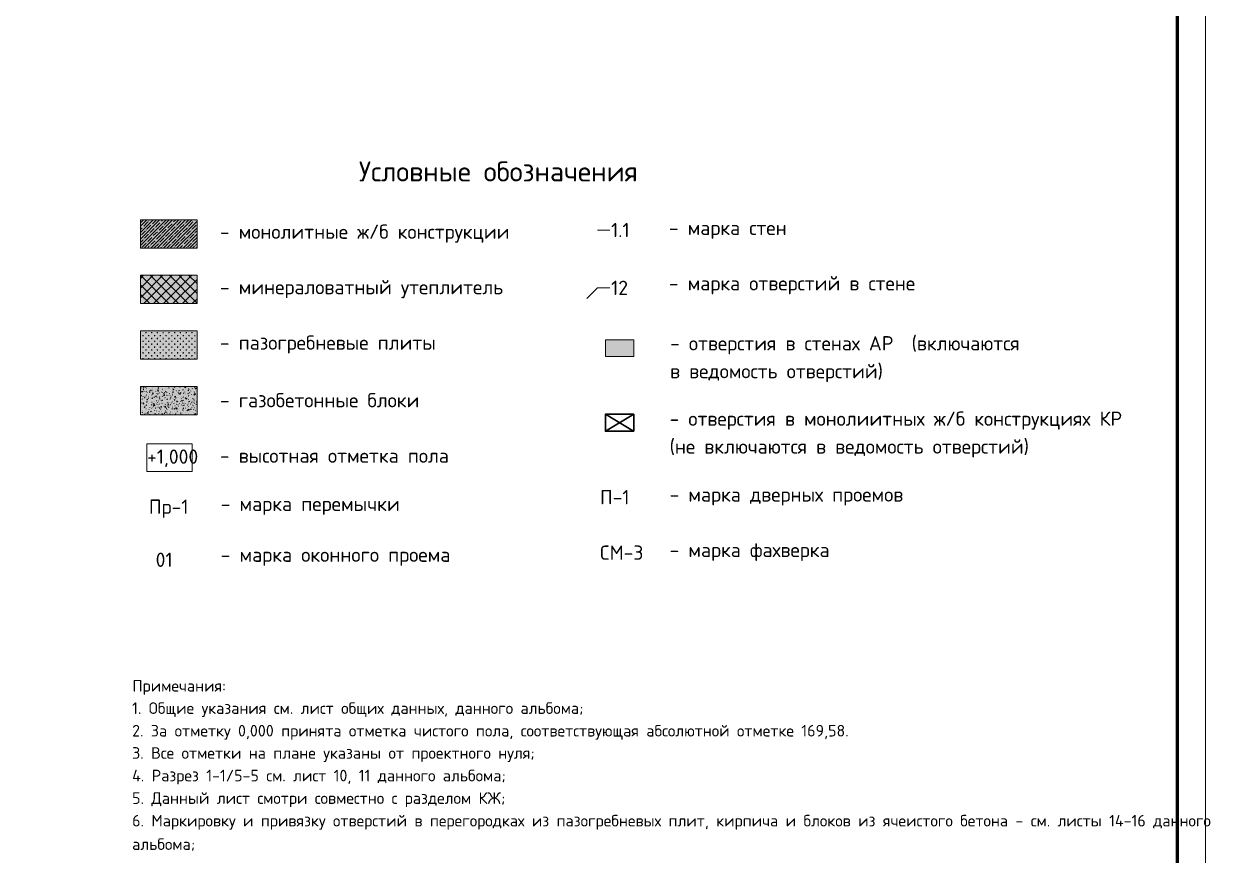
# Model space of a CAD drawing. Header units: millimetres. Extents: x -84737 to 172119, y -43083 to 59399.
# Drawn here: x 148290 to 169222, y -28050 to -13384 of the extents above; entities that cross this region are included whole.
import ezdxf

# ---------------------------------------------------------------- set-up
doc = ezdxf.new("R2010")
doc.units = ezdxf.units.MM
doc.layers.add('PDF _Геометрия', color=7, linetype='Continuous')
doc.layers.add('PDF _Текст', color=7, linetype='Continuous')
doc.layers.add('PDF _Сплошная заливка', color=7, linetype='Continuous', true_color=0xffffff)
doc.styles.add('PDF ISOCPEUR', font='isocpeur.ttf')

msp = doc.modelspace()

# ---------------------------------------------------------------- linework, layer by layer
at = {"layer": 'PDF _Геометрия', "lineweight": 20}
msp.add_lwpolyline([(169138, 16316), (169138, -43083), (85040, -43083), (85040, 16316)], close=True, dxfattribs=at)
at = {"layer": 'PDF _Геометрия', "lineweight": 60}
msp.add_lwpolyline([(168639, 15816), (168639, -42583), (87034, -42583), (87034, 15816)], close=True, dxfattribs=at)
at = {"layer": 'PDF _Геометрия', "lineweight": 9}
for points in [[(150348, -16952), (150462, -16842)], [(150348, -17066), (150576, -16842)], [(150348, -17181), (150686, -16842)], [(150348, -17295), (150801, -16842)], [(150348, -16897), (150403, -16842)], [(150407, -16952), (150479, -16880)], [(150415, -17341), (150915, -16842)], [(150462, -17007), (150534, -16939)], [(150492, -16867), (150496, -16863)], [(150504, -16850), (150517, -16842)], [(150530, -17341), (151029, -16842)], [(150551, -16922), (150551, -16922)], [(150563, -16910), (150631, -16842)], [(150619, -16965), (150690, -16897)], [(150644, -17341), (151143, -16842)], [(150678, -17024), (150750, -16952)], [(150707, -16880), (150707, -16880)], [(150720, -16867), (150745, -16842)], [(150758, -17341), (151258, -16842)], [(150762, -16939), (150767, -16935)], [(150775, -16922), (150847, -16850)], [(150834, -16982), (150906, -16910)], [(150872, -17341), (151347, -16867)], [(150919, -16897), (150923, -16893)], [(150932, -16880), (150974, -16842)], [(150978, -16952), (150978, -16948)], [(150991, -16939), (151063, -16867)], [(151046, -16994), (151118, -16922)], [(151076, -16850), (151080, -16850)], [(151135, -16910), (151135, -16905)], [(151148, -16897), (151203, -16842)], [(151203, -16952), (151275, -16880)], [(151262, -17007), (151334, -16939)], [(151292, -16867), (151292, -16863)], [(151304, -16850), (151317, -16842)], [(151347, -16922), (151347, -16922)], [(150348, -17011), (150377, -16982)], [(150348, -17121), (150352, -17121)], [(150365, -17109), (150436, -17037)], [(150394, -16965), (150394, -16965)], [(150420, -17168), (150492, -17096)], [(150449, -17024), (150453, -17020)], [(150479, -17223), (150551, -17151)], [(150504, -17079), (150508, -17079)], [(150521, -17066), (150593, -16994)], [(150563, -17138), (150563, -17134)], [(150576, -17121), (150648, -17054)], [(150606, -16982), (150610, -16977)], [(150635, -17181), (150707, -17109)], [(150665, -17037), (150665, -17037)], [(150720, -17096), (150724, -17092)], [(150733, -17079), (150805, -17007)], [(150775, -17151), (150779, -17151)], [(150792, -17138), (150864, -17066)], [(150822, -16994), (150822, -16994)], [(150847, -17193), (150919, -17121)], [(150877, -17054), (150881, -17049)], [(150889, -17037), (150961, -16965)], [(150932, -17109), (150936, -17104)], [(150949, -17096), (151021, -17024)], [(150987, -17341), (151347, -16982)], [(150991, -17168), (150995, -17164)], [(151004, -17151), (151076, -17079)], [(151033, -17007), (151038, -17007)], [(151063, -17210), (151135, -17138)], [(151093, -17066), (151093, -17062)], [(151101, -17341), (151347, -17096)], [(151105, -17054), (151177, -16982)], [(151148, -17121), (151152, -17121)], [(151160, -17109), (151232, -17037)], [(151190, -16965), (151194, -16965)], [(151220, -17168), (151292, -17096)], [(151249, -17024), (151249, -17020)], [(151275, -17223), (151347, -17151)], [(151304, -17079), (151308, -17079)], [(151317, -17066), (151347, -17037)], [(158632, -17024), (158412, -17024)], [(150348, -17240), (150394, -17193)], [(150365, -17337), (150365, -17333)], [(150377, -17324), (150449, -17253)], [(150407, -17181), (150407, -17176)], [(150462, -17236), (150466, -17236)], [(150475, -17341), (150504, -17308)], [(150521, -17295), (150521, -17291)], [(150534, -17278), (150606, -17210)], [(150593, -17337), (150665, -17265)], [(150619, -17193), (150623, -17193)], [(150678, -17253), (150678, -17248)], [(150690, -17236), (150762, -17168)], [(150703, -17341), (150720, -17324)], [(150733, -17308), (150737, -17308)], [(150750, -17295), (150822, -17223)], [(150817, -17341), (150877, -17278)], [(150834, -17210), (150834, -17206)], [(150889, -17265), (150894, -17265)], [(150906, -17253), (150978, -17181)], [(150928, -17341), (150932, -17337)], [(150949, -17324), (150949, -17320)], [(150961, -17308), (151033, -17236)], [(151042, -17341), (151093, -17295)], [(151046, -17223), (151050, -17219)], [(151105, -17278), (151105, -17278)], [(151118, -17265), (151190, -17193)], [(151160, -17337), (151165, -17333)], [(151177, -17324), (151249, -17253)], [(151203, -17181), (151207, -17176)], [(151215, -17341), (151347, -17206)], [(151262, -17236), (151266, -17236)], [(151270, -17341), (151304, -17308)], [(151317, -17295), (151321, -17291)], [(151330, -17341), (151347, -17320)], [(151334, -17278), (151347, -17265)], [(150741, -17820), (150348, -18218)], [(150572, -17820), (150348, -18048)], [(150403, -17820), (150348, -17875)], [(150682, -18319), (150348, -17989)], [(150851, -18319), (150352, -17820)], [(150911, -17820), (150411, -18319)], [(151021, -18319), (150521, -17820)], [(151084, -17820), (150580, -18319)], [(151190, -18319), (150690, -17820)], [(151253, -17820), (150754, -18319)], [(151347, -18311), (150860, -17820)], [(151347, -17896), (150923, -18319)], [(151347, -18141), (151029, -17820)], [(151347, -17968), (151198, -17820)], [(150513, -18319), (150348, -18158)], [(151347, -18065), (151093, -18319)], [(158632, -18044), (158412, -18044), (158225, -18230)], [(151347, -18235), (151262, -18319)], [(150348, -18831), (150352, -18831)], [(150436, -18831), (150453, -18831)], [(150445, -18844), (150445, -18823)], [(150538, -18831), (150555, -18831)], [(150547, -18844), (150547, -18823)], [(150640, -18831), (150657, -18831)], [(150648, -18844), (150648, -18823)], [(150741, -18831), (150758, -18831)], [(150750, -18844), (150750, -18823)], [(150843, -18831), (150860, -18831)], [(150851, -18844), (150851, -18823)], [(150944, -18831), (150961, -18831)], [(150953, -18844), (150953, -18823)], [(151046, -18831), (151063, -18831)], [(151055, -18844), (151055, -18823)], [(151148, -18831), (151165, -18831)], [(151156, -18844), (151156, -18823)], [(151249, -18831), (151266, -18831)], [(151258, -18844), (151258, -18823)], [(150348, -18933), (150352, -18933)], [(150348, -19035), (150352, -19035)], [(150386, -18882), (150403, -18882)], [(150386, -18984), (150403, -18984)], [(150394, -18895), (150394, -18874)], [(150394, -18997), (150394, -18975)], [(150436, -18933), (150453, -18933)], [(150436, -19035), (150453, -19035)], [(150445, -18946), (150445, -18925)], [(150445, -19047), (150445, -19026)], [(150487, -18882), (150504, -18882)], [(150487, -18984), (150504, -18984)], [(150496, -18895), (150496, -18874)], [(150496, -18997), (150496, -18975)], [(150538, -18933), (150555, -18933)], [(150538, -19035), (150555, -19035)], [(150547, -18946), (150547, -18925)], [(150547, -19047), (150547, -19026)], [(150589, -18882), (150606, -18882)], [(150589, -18984), (150606, -18984)], [(150597, -18895), (150597, -18874)], [(150597, -18997), (150597, -18975)], [(150640, -18933), (150657, -18933)], [(150640, -19035), (150657, -19035)], [(150648, -18946), (150648, -18925)], [(150648, -19047), (150648, -19026)], [(150690, -18882), (150707, -18882)], [(150690, -18984), (150707, -18984)], [(150699, -18895), (150699, -18874)], [(150699, -18997), (150699, -18975)], [(150741, -18933), (150758, -18933)], [(150741, -19035), (150758, -19035)], [(150750, -18946), (150750, -18925)], [(150750, -19047), (150750, -19026)], [(150792, -18882), (150809, -18882)], [(150792, -18984), (150809, -18984)], [(150801, -18895), (150801, -18874)], [(150801, -18997), (150801, -18975)], [(150843, -18933), (150860, -18933)], [(150843, -19035), (150860, -19035)], [(150851, -18946), (150851, -18925)], [(150851, -19047), (150851, -19026)], [(150894, -18882), (150911, -18882)], [(150894, -18984), (150911, -18984)], [(150902, -18895), (150902, -18874)], [(150902, -18997), (150902, -18975)], [(150944, -18933), (150961, -18933)], [(150944, -19035), (150961, -19035)], [(150953, -18946), (150953, -18925)], [(150953, -19047), (150953, -19026)], [(150995, -18882), (151012, -18882)], [(150995, -18984), (151012, -18984)], [(151004, -18895), (151004, -18874)], [(151004, -18997), (151004, -18975)], [(151046, -18933), (151063, -18933)], [(151046, -19035), (151063, -19035)], [(151055, -18946), (151055, -18925)], [(151055, -19047), (151055, -19026)], [(151097, -18882), (151114, -18882)], [(151097, -18984), (151114, -18984)], [(151105, -18895), (151105, -18874)], [(151105, -18997), (151105, -18975)], [(151148, -18933), (151165, -18933)], [(151148, -19035), (151165, -19035)], [(151156, -18946), (151156, -18925)], [(151156, -19047), (151156, -19026)], [(151198, -18882), (151215, -18882)], [(151198, -18984), (151215, -18984)], [(151207, -18895), (151207, -18874)], [(151207, -18997), (151207, -18975)], [(151249, -18933), (151266, -18933)], [(151249, -19035), (151266, -19035)], [(151258, -18946), (151258, -18925)], [(151258, -19047), (151258, -19026)], [(151300, -18882), (151317, -18882)], [(151300, -18984), (151317, -18984)], [(151308, -18895), (151308, -18874)], [(151308, -18997), (151308, -18975)], [(150348, -19136), (150352, -19136)], [(150348, -19238), (150352, -19238)], [(150386, -19085), (150403, -19085)], [(150386, -19187), (150403, -19187)], [(150394, -19098), (150394, -19077)], [(150394, -19200), (150394, -19179)], [(150436, -19136), (150453, -19136)], [(150436, -19238), (150453, -19238)], [(150445, -19149), (150445, -19128)], [(150445, -19251), (150445, -19229)], [(150487, -19085), (150504, -19085)], [(150487, -19187), (150504, -19187)], [(150496, -19098), (150496, -19077)], [(150496, -19200), (150496, -19179)], [(150538, -19136), (150555, -19136)], [(150538, -19238), (150555, -19238)], [(150547, -19149), (150547, -19128)], [(150547, -19251), (150547, -19229)], [(150589, -19085), (150606, -19085)], [(150589, -19187), (150606, -19187)], [(150597, -19098), (150597, -19077)], [(150597, -19200), (150597, -19179)], [(150640, -19136), (150657, -19136)], [(150640, -19238), (150657, -19238)], [(150648, -19149), (150648, -19128)], [(150648, -19251), (150648, -19229)], [(150690, -19085), (150707, -19085)], [(150690, -19187), (150707, -19187)], [(150699, -19098), (150699, -19077)], [(150699, -19200), (150699, -19179)], [(150741, -19136), (150758, -19136)], [(150741, -19238), (150758, -19238)], [(150750, -19149), (150750, -19128)], [(150750, -19251), (150750, -19229)], [(150792, -19085), (150809, -19085)], [(150792, -19187), (150809, -19187)], [(150801, -19098), (150801, -19077)], [(150801, -19200), (150801, -19179)], [(150843, -19136), (150860, -19136)], [(150843, -19238), (150860, -19238)], [(150851, -19149), (150851, -19128)], [(150851, -19251), (150851, -19229)], [(150894, -19085), (150911, -19085)], [(150894, -19187), (150911, -19187)], [(150902, -19098), (150902, -19077)], [(150902, -19200), (150902, -19179)], [(150944, -19136), (150961, -19136)], [(150944, -19238), (150961, -19238)], [(150953, -19149), (150953, -19128)], [(150953, -19251), (150953, -19229)], [(150995, -19085), (151012, -19085)], [(150995, -19187), (151012, -19187)], [(151004, -19098), (151004, -19077)], [(151004, -19200), (151004, -19179)], [(151046, -19136), (151063, -19136)], [(151046, -19238), (151063, -19238)], [(151055, -19149), (151055, -19128)], [(151055, -19251), (151055, -19229)], [(151097, -19085), (151114, -19085)], [(151097, -19187), (151114, -19187)], [(151105, -19098), (151105, -19077)], [(151105, -19200), (151105, -19179)], [(151148, -19136), (151165, -19136)], [(151148, -19238), (151165, -19238)], [(151156, -19149), (151156, -19128)], [(151156, -19251), (151156, -19229)], [(151198, -19085), (151215, -19085)], [(151198, -19187), (151215, -19187)], [(151207, -19098), (151207, -19077)], [(151207, -19200), (151207, -19179)], [(151249, -19136), (151266, -19136)], [(151249, -19238), (151266, -19238)], [(151258, -19149), (151258, -19128)], [(151258, -19251), (151258, -19229)], [(151300, -19085), (151317, -19085)], [(151300, -19187), (151317, -19187)], [(151308, -19098), (151308, -19077)], [(151308, -19200), (151308, -19179)], [(150386, -19289), (150403, -19289)], [(150394, -19301), (150394, -19280)], [(150487, -19289), (150504, -19289)], [(150496, -19301), (150496, -19280)], [(150589, -19289), (150606, -19289)], [(150597, -19301), (150597, -19280)], [(150690, -19289), (150707, -19289)], [(150699, -19301), (150699, -19280)], [(150792, -19289), (150809, -19289)], [(150801, -19301), (150801, -19280)], [(150894, -19289), (150911, -19289)], [(150902, -19301), (150902, -19280)], [(150995, -19289), (151012, -19289)], [(151004, -19301), (151004, -19280)], [(151097, -19289), (151114, -19289)], [(151105, -19301), (151105, -19280)], [(151198, -19289), (151215, -19289)], [(151207, -19301), (151207, -19280)], [(151300, -19289), (151317, -19289)], [(151308, -19301), (151308, -19280)], [(150348, -19860), (150348, -19860)], [(150365, -19826), (150369, -19826)], [(150365, -19885), (150365, -19885)], [(150369, -19805), (150373, -19805)], [(150369, -19885), (150369, -19890)], [(150390, -19869), (150394, -19869)], [(150428, -19864), (150428, -19869)], [(150436, -19797), (150441, -19797)], [(150453, -19839), (150453, -19843)], [(150458, -19814), (150462, -19809)], [(150458, -19873), (150462, -19873)], [(150504, -19856), (150508, -19856)], [(150525, -19869), (150525, -19873)], [(150551, -19847), (150555, -19847)], [(150551, -19860), (150555, -19860)], [(150555, -19784), (150555, -19780)], [(150555, -19801), (150555, -19797)], [(150559, -19822), (150563, -19822)], [(150619, -19839), (150623, -19839)], [(150623, -19873), (150623, -19877)], [(150644, -19788), (150648, -19784)], [(150644, -19847), (150648, -19847)], [(150657, -19780), (150661, -19784)], [(150665, -19801), (150669, -19805)], [(150720, -19877), (150720, -19881)], [(150737, -19822), (150737, -19822)], [(150737, -19835), (150741, -19835)], [(150754, -19784), (150758, -19788)], [(150771, -19784), (150775, -19788)], [(150784, -19818), (150784, -19818)], [(150805, -19881), (150805, -19881)], [(150817, -19881), (150817, -19885)], [(150830, -19881), (150834, -19881)], [(150834, -19822), (150834, -19822)], [(150851, -19788), (150856, -19792)], [(150851, -19809), (150856, -19809)], [(150872, -19877), (150872, -19877)], [(150915, -19885), (150919, -19890)], [(150919, -19864), (150923, -19864)], [(150923, -19809), (150928, -19809)], [(150923, -19873), (150928, -19869)], [(150949, -19792), (150953, -19797)], [(150966, -19792), (150970, -19792)], [(150966, -19860), (150966, -19860)], [(150978, -19856), (150983, -19860)], [(151012, -19788), (151016, -19788)], [(151016, -19856), (151021, -19856)], [(151021, -19797), (151021, -19797)], [(151033, -19852), (151038, -19852)], [(151046, -19797), (151050, -19801)], [(151080, -19780), (151084, -19784), (151084, -19780)], [(151084, -19839), (151088, -19839)], [(151110, -19843), (151114, -19843)], [(151114, -19784), (151118, -19784)], [(151135, -19780), (151139, -19792), (151122, -19792), (151131, -19780)], [(151131, -19877), (151131, -19881)], [(151143, -19801), (151148, -19805)], [(151148, -19835), (151152, -19835)], [(151190, -19822), (151194, -19822)], [(151194, -19830), (151198, -19830)], [(151203, -19835), (151207, -19830)], [(151237, -19860), (151237, -19864)], [(151241, -19805), (151245, -19805)], [(151262, -19822), (151266, -19818)], [(151296, -19780), (151296, -19784), (151287, -19784), (151287, -19780)], [(151296, -19881), (151300, -19877)], [(151300, -19801), (151300, -19805)], [(151300, -19818), (151300, -19818)], [(151330, -19877), (151334, -19877)], [(151347, -19797), (151347, -19801), (151338, -19792), (151347, -19788)], [(151342, -19809), (151342, -19809)], [(151342, -19843), (151342, -19843)], [(150356, -20008), (150360, -20008)], [(150356, -20051), (150356, -20055)], [(150356, -20072), (150360, -20068)], [(150360, -19949), (150365, -19945)], [(150360, -20072), (150365, -20072)], [(150381, -20008), (150386, -20008)], [(150390, -19957), (150394, -19962)], [(150394, -20076), (150394, -20080)], [(150407, -20000), (150411, -20000)], [(150407, -20063), (150411, -20063)], [(150445, -19949), (150449, -19949)], [(150449, -20055), (150453, -20055), (150453, -20059)], [(150453, -19936), (150458, -19932)], [(150453, -19996), (150458, -19991), (150453, -19991)], [(150453, -20072), (150453, -20072)], [(150458, -19928), (150462, -19928)], [(150466, -19890), (150466, -19894)], [(150475, -20055), (150479, -20055)], [(150487, -19962), (150492, -19966)], [(150487, -19987), (150492, -19991)], [(150492, -20080), (150492, -20084)], [(150504, -19919), (150504, -19919)], [(150525, -19983), (150525, -19983)], [(150547, -19983), (150551, -19979)], [(150547, -20042), (150547, -20042)], [(150551, -19919), (150551, -19919)], [(150551, -19928), (150555, -19932)], [(150551, -20059), (150551, -20063)], [(150559, -20051), (150559, -20055)], [(150563, -19894), (150563, -19898)], [(150572, -19911), (150576, -19911)], [(150585, -19966), (150589, -19970)], [(150589, -20084), (150589, -20089)], [(150593, -20042), (150593, -20038)], [(150597, -19970), (150597, -19974)], [(150635, -20029), (150640, -20029)], [(150635, -20034), (150640, -20034)], [(150635, -20093), (150635, -20089)], [(150640, -19911), (150644, -19907)], [(150644, -19966), (150640, -19970), (150644, -19970)], [(150648, -20063), (150648, -20068)], [(150657, -19911), (150661, -19915)], [(150661, -19898), (150661, -19902)], [(150665, -20034), (150669, -20038)], [(150682, -19970), (150686, -19974)], [(150686, -19894), (150690, -19894)], [(150686, -19962), (150690, -19962)], [(150686, -20089), (150686, -20093)], [(150703, -19953), (150703, -19953)], [(150707, -20025), (150712, -20025)], [(150729, -20080), (150733, -20076)], [(150733, -19890), (150737, -19890)], [(150733, -19957), (150737, -19953)], [(150733, -20017), (150733, -20017)], [(150737, -19894), (150737, -19894)], [(150745, -20068), (150745, -20072)], [(150754, -19953), (150758, -19953)], [(150758, -19902), (150758, -19907)], [(150767, -19894), (150767, -19894)], [(150771, -20017), (150775, -20017)], [(150775, -20080), (150775, -20080)], [(150779, -19974), (150784, -19979)], [(150784, -20093), (150788, -20097)], [(150809, -19932), (150813, -19936)], [(150822, -20008), (150826, -20008)], [(150822, -20068), (150826, -20063)], [(150822, -20076), (150822, -20076)], [(150826, -20004), (150830, -20004)], [(150830, -19945), (150830, -19941)], [(150843, -20072), (150847, -20076)], [(150856, -19907), (150860, -19907)], [(150868, -19936), (150872, -19936)], [(150868, -20004), (150872, -20004)], [(150877, -19979), (150881, -19983)], [(150877, -19996), (150881, -20000)], [(150889, -20068), (150894, -20068)], [(150915, -19915), (150919, -19919)], [(150915, -19932), (150919, -19932), (150923, -19932)], [(150915, -20055), (150919, -20051)], [(150919, -19991), (150919, -19991)], [(150936, -19996), (150940, -19996)], [(150940, -20076), (150944, -20080)], [(150953, -19911), (150957, -19911)], [(150974, -19983), (150978, -19987)], [(150978, -20089), (150978, -20089)], [(150987, -19924), (150987, -19924)], [(150987, -19979), (150987, -19983)], [(151004, -20051), (151008, -20051)], [(151012, -19890), (151016, -19894)], [(151012, -19979), (151016, -19979)], [(151012, -20042), (151012, -20038)], [(151016, -19919), (151016, -19915)], [(151021, -19898), (151025, -19898)], [(151038, -20080), (151042, -20084)], [(151050, -19915), (151055, -19915)], [(151050, -20046), (151055, -20046)], [(151055, -19979), (151055, -19979)], [(151071, -19987), (151076, -19991)], [(151084, -20072), (151088, -20072)], [(151093, -19962), (151093, -19962)], [(151097, -19974), (151101, -19974)], [(151101, -19907), (151105, -19907)], [(151101, -20089), (151105, -20084)], [(151105, -19966), (151110, -19966)], [(151105, -20029), (151110, -20025)], [(151110, -19894), (151114, -19898)], [(151110, -19907), (151114, -19902)], [(151118, -20038), (151122, -20038)], [(151135, -20084), (151139, -20089)], [(151148, -19902), (151148, -19902)], [(151148, -19919), (151152, -19919)], [(151169, -19966), (151169, -19966)], [(151169, -19991), (151173, -19996)], [(151186, -20093), (151190, -20093)], [(151190, -20051), (151194, -20055)], [(151194, -20076), (151198, -20076)], [(151198, -19941), (151203, -19945)], [(151198, -19953), (151203, -19953)], [(151198, -20017), (151198, -20012)], [(151203, -19894), (151203, -19894)], [(151207, -19898), (151211, -19902)], [(151215, -19894), (151220, -19890)], [(151237, -20093), (151232, -20089), (151237, -20089)], [(151237, -20021), (151237, -20021)], [(151237, -20093), (151237, -20093)], [(151245, -19924), (151249, -19924)], [(151270, -19996), (151270, -20000)], [(151279, -20017), (151283, -20017)], [(151283, -19949), (151287, -19949)], [(151292, -20004), (151296, -20000)], [(151292, -20063), (151292, -20059)], [(151296, -19941), (151296, -19941)], [(151296, -20034), (151300, -20034)], [(151300, -20080), (151304, -20076)], [(151304, -19902), (151308, -19907)], [(151304, -19924), (151308, -19928)], [(151330, -19945), (151334, -19945)], [(151330, -20093), (151334, -20097)], [(151342, -19928), (151347, -19928)], [(151347, -20029), (151342, -20029), (151347, -20021)], [(151342, -20072), (151342, -20076)], [(150348, -20241), (150348, -20233)], [(150348, -20241), (150348, -20241)], [(150348, -20254), (150352, -20250)], [(150352, -20131), (150356, -20127)], [(150352, -20190), (150356, -20190)], [(150360, -20135), (150360, -20135)], [(150373, -20283), (150373, -20279), (150386, -20275), (150381, -20283)], [(150381, -20199), (150381, -20199)], [(150381, -20237), (150386, -20241)], [(150381, -20241), (150381, -20245)], [(150415, -20148), (150420, -20152)], [(150420, -20266), (150420, -20271)], [(150428, -20127), (150432, -20127)], [(150445, -20178), (150449, -20178)], [(150445, -20182), (150445, -20182)], [(150445, -20237), (150445, -20237)], [(150445, -20258), (150449, -20258)], [(150449, -20118), (150449, -20114)], [(150479, -20245), (150479, -20250)], [(150487, -20220), (150492, -20224)], [(150492, -20250), (150496, -20250)], [(150496, -20186), (150500, -20186)], [(150513, -20152), (150517, -20156)], [(150517, -20271), (150517, -20275)], [(150538, -20224), (150542, -20224)], [(150542, -20106), (150547, -20101)], [(150542, -20114), (150547, -20110)], [(150542, -20165), (150542, -20165)], [(150542, -20178), (150542, -20178)], [(150551, -20161), (150555, -20165)], [(150563, -20241), (150563, -20241)], [(150576, -20250), (150576, -20254)], [(150589, -20106), (150593, -20106)], [(150593, -20203), (150597, -20203)], [(150610, -20156), (150614, -20161)], [(150610, -20169), (150614, -20169)], [(150614, -20275), (150614, -20279)], [(150627, -20275), (150631, -20275)], [(150631, -20152), (150635, -20152)], [(150631, -20216), (150631, -20211)], [(150657, -20097), (150661, -20097)], [(150657, -20144), (150661, -20144)], [(150665, -20266), (150665, -20266)], [(150674, -20254), (150674, -20258)], [(150678, -20228), (150682, -20224)], [(150703, -20182), (150703, -20186)], [(150707, -20161), (150712, -20165)], [(150712, -20279), (150712, -20283)], [(150724, -20152), (150729, -20152)], [(150724, -20199), (150729, -20199)], [(150724, -20220), (150729, -20220)], [(150724, -20262), (150724, -20258)], [(150729, -20139), (150729, -20139)], [(150762, -20127), (150767, -20127)], [(150771, -20148), (150775, -20148)], [(150771, -20245), (150775, -20250)], [(150771, -20258), (150771, -20262)], [(150792, -20211), (150796, -20211)], [(150805, -20165), (150809, -20169), (150809, -20165)], [(150817, -20186), (150822, -20186)], [(150817, -20250), (150822, -20245)], [(150822, -20127), (150826, -20123)], [(150843, -20139), (150843, -20139)], [(150860, -20266), (150864, -20266)], [(150868, -20262), (150872, -20266)], [(150868, -20283), (150872, -20275), (150872, -20283)], [(150872, -20106), (150872, -20110)], [(150877, -20228), (150881, -20233)], [(150881, -20097), (150885, -20097)], [(150902, -20169), (150906, -20173)], [(150906, -20194), (150911, -20194)], [(150906, -20262), (150911, -20262)], [(150911, -20178), (150915, -20173)], [(150911, -20237), (150911, -20233)], [(150915, -20114), (150915, -20114)], [(150915, -20148), (150919, -20148)], [(150953, -20190), (150957, -20190)], [(150957, -20123), (150961, -20123)], [(150966, -20266), (150970, -20271)], [(150974, -20254), (150978, -20254)], [(150978, -20101), (150983, -20101)], [(150987, -20211), (150987, -20211)], [(150999, -20173), (151004, -20178)], [(151004, -20118), (151004, -20118)], [(151004, -20224), (151008, -20220)], [(151008, -20101), (151012, -20097)], [(151008, -20161), (151008, -20161)], [(151021, -20127), (151025, -20131)], [(151025, -20182), (151025, -20182)], [(151063, -20271), (151067, -20275)], [(151071, -20110), (151076, -20110)], [(151076, -20106), (151080, -20106)], [(151093, -20194), (151093, -20194)], [(151093, -20237), (151093, -20237)], [(151097, -20178), (151101, -20182)], [(151097, -20211), (151101, -20207)], [(151097, -20271), (151097, -20271)], [(151101, -20148), (151101, -20148)], [(151126, -20110), (151131, -20114)], [(151135, -20233), (151139, -20233)], [(151139, -20165), (151143, -20165)], [(151160, -20275), (151165, -20279)], [(151173, -20110), (151177, -20110)], [(151186, -20161), (151186, -20161)], [(151190, -20199), (151194, -20194)], [(151190, -20258), (151190, -20258)], [(151194, -20139), (151194, -20135)], [(151194, -20182), (151198, -20186)], [(151198, -20173), (151198, -20178)], [(151207, -20224), (151207, -20224)], [(151253, -20152), (151258, -20148)], [(151258, -20279), (151262, -20283)], [(151270, -20114), (151275, -20114)], [(151275, -20279), (151275, -20279)], [(151283, -20245), (151287, -20245)], [(151287, -20123), (151292, -20123)], [(151287, -20186), (151287, -20182)], [(151296, -20186), (151296, -20190)], [(151296, -20266), (151300, -20266)], [(151304, -20156), (151308, -20156)], [(151317, -20275), (151321, -20275)], [(151321, -20207), (151325, -20207)]]:
    msp.add_lwpolyline(points, dxfattribs=at)
for points in [[(151347, -16842), (150348, -16842), (150348, -17341), (151347, -17341)], [(151347, -17820), (150348, -17820), (150348, -18319), (151347, -18319)], [(151347, -18802), (150348, -18802), (150348, -19301), (151347, -19301)], [(159051, -19255), (159051, -18958), (158551, -18958), (158551, -19255)], [(151347, -19780), (150348, -19780), (150348, -20283), (151347, -20283)], [(150381, -19881), (150365, -19877), (150377, -19864)], [(150407, -19801), (150403, -19814), (150394, -19809)], [(150403, -19830), (150403, -19843), (150394, -19839)], [(150517, -19877), (150513, -19885), (150504, -19881)], [(150534, -19843), (150534, -19852), (150525, -19852)], [(150669, -19818), (150669, -19830), (150657, -19822)], [(150665, -19852), (150665, -19864), (150657, -19864)], [(150796, -19864), (150796, -19877), (150788, -19873)], [(150936, -19830), (150932, -19843), (150919, -19839)], [(150928, -19877), (150928, -19885), (150919, -19885)], [(151059, -19885), (151059, -19898), (151050, -19898)], [(151198, -19847), (151194, -19856), (151186, -19852)], [(151334, -19826), (151317, -19822), (151330, -19805)], [(150365, -19936), (150360, -19945), (150352, -19941)], [(150407, -20089), (150390, -20089), (150403, -20072)], [(150428, -19966), (150428, -19979), (150420, -19979)], [(150475, -20008), (150470, -20021), (150462, -20012)], [(150559, -19979), (150559, -19991), (150551, -19991)], [(150576, -19911), (150559, -19911), (150576, -19894)], [(150580, -20084), (150580, -20093), (150568, -20089)], [(150627, -19949), (150623, -19962), (150614, -19953)], [(150690, -19991), (150690, -20000), (150682, -20000)], [(150737, -20025), (150733, -20034), (150724, -20029)], [(150771, -19941), (150754, -19941), (150771, -19924)], [(150779, -19890), (150775, -19902), (150767, -19894)], [(150822, -20000), (150822, -20012), (150813, -20012)], [(150889, -19966), (150885, -19974), (150877, -19970)], [(150953, -20012), (150953, -20025), (150944, -20025)], [(150966, -19970), (150949, -19970), (150966, -19953)], [(150999, -20038), (150995, -20051), (150987, -20042)], [(151042, -19907), (151038, -19915), (151029, -19911)], [(151084, -20025), (151084, -20038), (151076, -20034)], [(151152, -19979), (151148, -19991), (151139, -19983)], [(151160, -20004), (151148, -20000), (151160, -19987)], [(151190, -19898), (151190, -19911), (151182, -19911)], [(151215, -20038), (151215, -20046), (151207, -20046)], [(151262, -20055), (151258, -20063), (151249, -20059)], [(151304, -19919), (151304, -19932), (151292, -19924)], [(151321, -19911), (151321, -19924), (151313, -19919)], [(151347, -20046), (151347, -20059), (151338, -20059)], [(150428, -20144), (150424, -20152), (150415, -20148)], [(150428, -20279), (150428, -20283)], [(150453, -20106), (150453, -20118), (150445, -20114)], [(150479, -20241), (150479, -20254), (150470, -20254)], [(150538, -20216), (150534, -20228), (150525, -20220)], [(150585, -20118), (150585, -20127), (150576, -20127)], [(150602, -20118), (150585, -20118), (150597, -20101)], [(150610, -20254), (150610, -20266), (150602, -20266)], [(150690, -20156), (150686, -20169), (150678, -20161)], [(150716, -20127), (150716, -20139), (150707, -20139)], [(150741, -20266), (150741, -20275), (150733, -20275)], [(150796, -20152), (150779, -20148), (150792, -20131)], [(150801, -20228), (150796, -20241), (150788, -20237)], [(150843, -20097), (150843, -20110), (150830, -20101)], [(150847, -20139), (150847, -20152), (150839, -20148)], [(150953, -20169), (150949, -20182), (150940, -20178)], [(150978, -20152), (150978, -20161), (150970, -20161)], [(150991, -20182), (150974, -20178), (150991, -20165)], [(151063, -20245), (151059, -20254), (151050, -20250)], [(151110, -20114), (151105, -20123), (151097, -20118)], [(151110, -20161), (151110, -20173), (151101, -20173)], [(151186, -20211), (151169, -20207), (151186, -20194)], [(151215, -20186), (151211, -20199), (151203, -20190)], [(151241, -20173), (151241, -20186), (151232, -20186)], [(151325, -20258), (151321, -20271), (151313, -20262)], [(150462, -20791), (151262, -20791), (151262, -21282), (150462, -21282)]]:
    msp.add_lwpolyline(points, close=True, dxfattribs=at)
at = {"layer": 'PDF _Геометрия', "lineweight": 30}
msp.add_lwpolyline([(159051, -20571), (158551, -20571), (158551, -20271), (159051, -20271)], close=True, dxfattribs=at)
for points in [[(158551, -20271), (159047, -20571)], [(159051, -20271), (158551, -20571)]]:
    msp.add_lwpolyline(points, dxfattribs=at)
at = {"layer": 'PDF _Сплошная заливка', "lineweight": 9, "transparency": 33554559}
for points in [[(150348, -16842), (150348, -17341), (151347, -16842), (151347, -17341)], [(150348, -17820), (150348, -18319), (151347, -17820), (151347, -18319)], [(150348, -18802), (150348, -19301), (151347, -18802), (151347, -19301)], [(150348, -19780), (150348, -20283), (151347, -19780), (151347, -20283)]]:
    msp.add_solid(points, dxfattribs=at)
at = {"layer": 'PDF _Сплошная заливка', "color": 7, "lineweight": 9, "transparency": 33554559}
msp.add_solid([(158551, -18958), (158551, -19255), (159051, -18958), (159051, -19255)], dxfattribs=at)

# ---------------------------------------------------------------- texts
at = {"layer": 'PDF _Текст', "attachment_point": 4, "style": 'PDF ISOCPEUR'}
for s, insert, char_height in [('Условные обозначения', (154202, -15989), 353.98), ('- монолитные ж/б конструкции', (151751, -17086), 251.48), ('1.1', (158652, -17022), 251.6), ('- марка стен', (159672, -17018), 251.6), ('- минераловатный утеплитель', (151751, -18064), 251.48), ('12', (158652, -18042), 252.4), ('- марка отверстий в стене', (159672, -17996), 251.6), ('- пазогребневые плиты', (151751, -19042), 251.48), ('- отверстия в стенах АР  (включаются', (159693, -19054), 251.29), ('в ведомость отверстий)', (159693, -19546), 251.29), ('- газобетонные блоки', (151751, -20024), 251.48), ('- отверстия в монолиитных ж/б конструкциях КР', (159684, -20384), 251.29), ('(не включаются в ведомость отверстий)', (159684, -20875), 251.29), ('+1,000', (150465, -21048), 252.4), ('- высотная отметка пола', (151751, -21002), 251.48), ('П-1', (158457, -21734), 251.6), ('- марка дверных проемов', (159684, -21721), 251.6), ('Пр-1', (150498, -21937), 252.4), ('- марка перемычки', (151764, -21886), 252.37), ('СМ-3', (158457, -22712), 251.6), ('- марка фахверка', (159684, -22699), 251.6), ('01', (150617, -22838), 252.4), ('- марка оконного проема', (151764, -22783), 252.37), ('Примечания:', (150206, -25089), 204.63), ('1. Общие указания см. лист общих данных, данного альбома;', (150202, -25483), 204.63), ('2. За отметку 0,000 принята отметка чистого пола, соответствующая абсолютной отметке 169,58.', (150202, -25881), 204.63), ('3. Все отметки на плане указаны от проектного нуля;', (150202, -26274), 204.63), ('4. Разрез 1-1/5-5 см. лист 10, 11 данного альбома;', (150202, -26672), 204.63), ('5. Данный лист смотри совместно с разделом КЖ;', (150202, -27070), 204.63), ('6. Маркировку и привязку отверстий в перегородках из пазогребневых плит, кирпича и блоков из ячеистого бетона - см. листы 14-16 данного', (150202, -27468), 204.634), ('альбома;', (150202, -27862), 204.6)]:
    msp.add_mtext(s, dxfattribs=dict(at, insert=insert, char_height=char_height))

doc.saveas('drawing.dxf')
